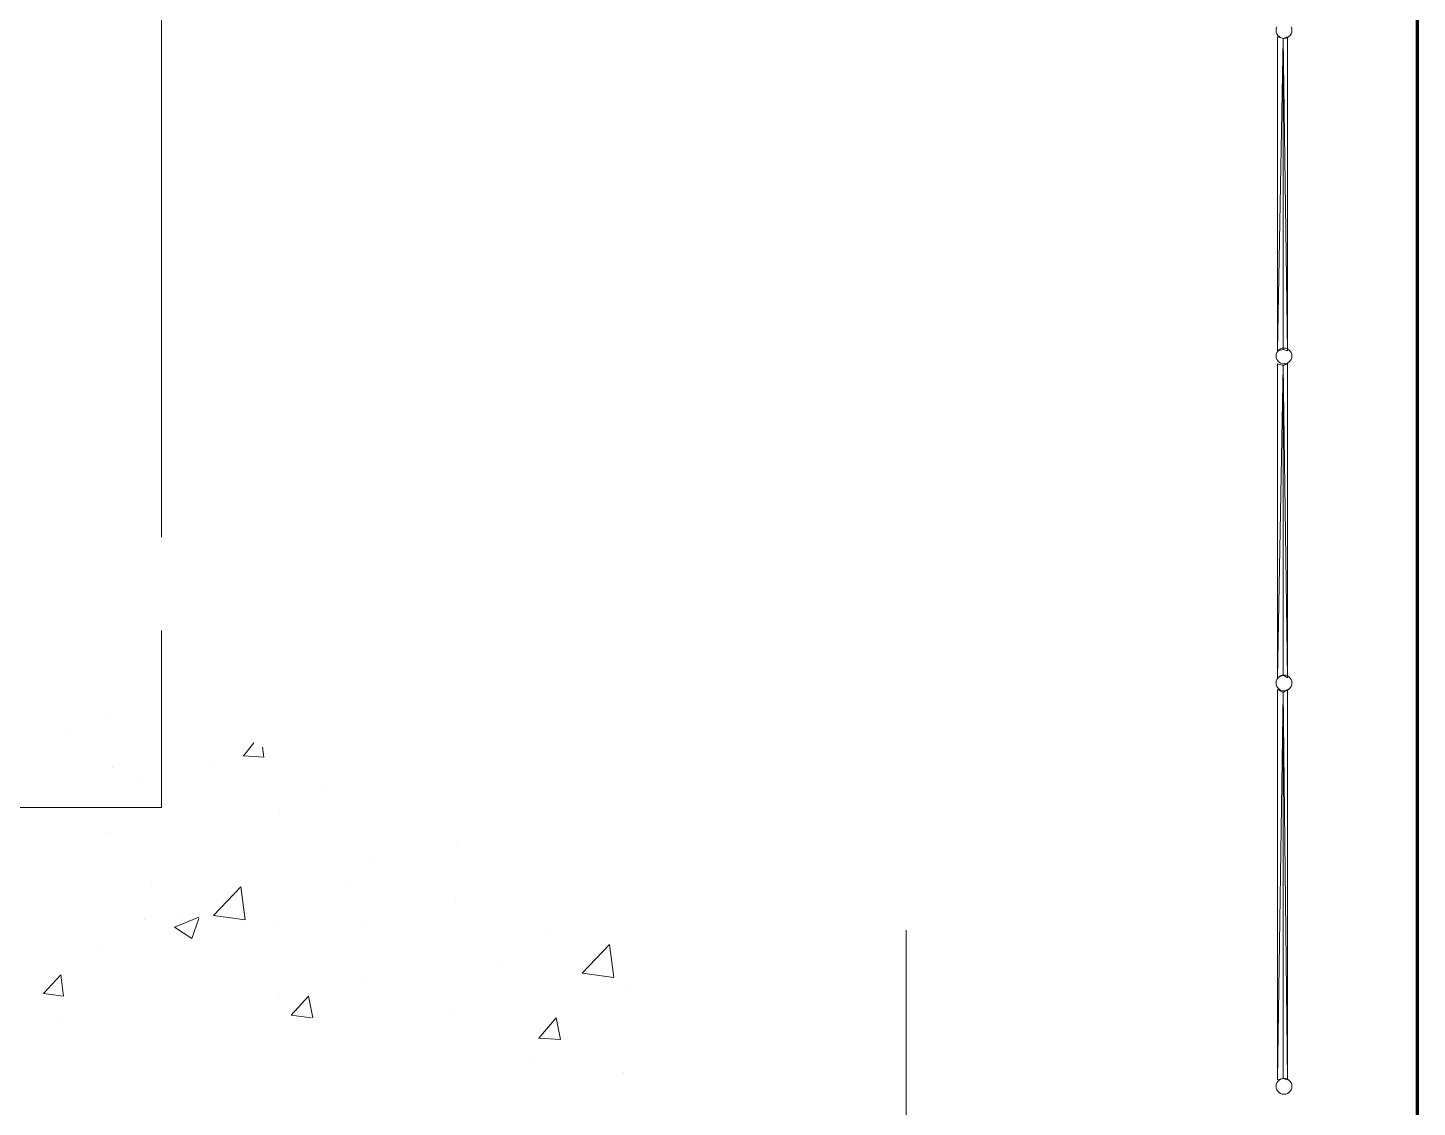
# Paper-space layout '03 Scan Locations' of a CAD drawing. Header units: millimetres. Extents: x 5 to 415, y 5 to 292.
# Drawn here: x 215.2 to 275, y 102 to 148.5 of the extents above; entities that cross this region are included whole.
import ezdxf

# ---------------------------------------------------------------- set-up
doc = ezdxf.new("R2010")
doc.units = ezdxf.units.MM
for name, color, linetype in [('EXISTING', 7, 'Continuous'), ('LOAD_BEARING_WALLS', 7, 'Continuous'), ('PROPOSED', 7, 'Continuous')]:
    doc.layers.add(name, color=color, linetype=linetype)

# ---------------------------------------------------------------- blocks, each defined once
blk = doc.blocks.new('SHEET_03')
at = {"layer": 'EXISTING', "color": 254, "linetype": 'Continuous', "lineweight": 30}
blk.add_line((275.046, 155.658), (275.046, 61.542), dxfattribs=at)
at = {"layer": 'EXISTING', "color": 254, "linetype": 'Continuous', "lineweight": 13}
for p, q in [((269.032, 148.094), (269.032, 134.578)), ((269.28, 148.032), (269.032, 148.094)), ((269.032, 134.578), (269.28, 148.032)), ((269.466, 148.094), (269.28, 148.032)), ((269.28, 148.032), (269.28, 134.64)), ((269.466, 134.578), (269.28, 148.032)), ((269.28, 148.032), (269.466, 134.578)), ((269.466, 134.578), (269.466, 148.094)), ((269.28, 134.64), (269.032, 134.578)), ((269.28, 134.64), (269.466, 134.578)), ((269.032, 134.02), (269.032, 120.504)), ((269.28, 133.958), (269.032, 134.02)), ((269.466, 134.02), (269.28, 133.958)), ((269.466, 120.504), (269.466, 134.02)), ((269.032, 120.504), (269.28, 133.958)), ((269.28, 133.958), (269.28, 120.628)), ((269.466, 120.504), (269.28, 133.958)), ((269.28, 133.958), (269.466, 120.504)), ((269.28, 120.628), (269.032, 120.504)), ((269.28, 120.628), (269.466, 120.504)), ((269.032, 120.008), (269.032, 103.206)), ((269.28, 119.884), (269.032, 120.008)), ((269.032, 103.206), (269.28, 119.884)), ((269.466, 120.008), (269.28, 119.884)), ((269.28, 119.884), (269.28, 103.268)), ((269.466, 103.206), (269.28, 119.884)), ((269.28, 119.884), (269.466, 103.206)), ((269.466, 103.206), (269.466, 120.008)), ((218.75, 118.83), (218.75, 118.83)), ((216.89, 118.148), (216.89, 118.148)), ((224.516, 117.156), (224.95, 117.714)), ((224.516, 117.404), (224.516, 117.404)), ((225.384, 117.094), (225.322, 117.528)), ((218.874, 116.66), (218.874, 116.66)), ((223.214, 116.784), (223.214, 116.784)), ((224.516, 117.156), (225.384, 117.094)), ((219.99, 116.164), (219.99, 116.164)), ((227.988, 115.854), (227.988, 115.854)), ((226.066, 114.8), (226.066, 114.8)), ((218.564, 113.87), (218.564, 113.87)), ((233.692, 113.25), (233.692, 113.25)), ((229.972, 112.816), (229.972, 112.816)), ((220.548, 111.576), (220.548, 111.576)), ((223.214, 110.274), (224.392, 111.514)), ((224.578, 110.088), (224.392, 111.514)), ((228.918, 111.576), (228.918, 111.576)), ((233.63, 111.018), (233.63, 111.018)), ((220.238, 110.088), (220.238, 110.088)), ((221.54, 109.778), (222.594, 110.212)), ((221.85, 110.274), (221.85, 110.274)), ((222.284, 109.282), (222.594, 110.15)), ((223.214, 110.274), (224.578, 110.088)), ((221.54, 109.778), (222.284, 109.282)), ((225.88, 109.902), (225.88, 109.902)), ((229.786, 109.964), (229.786, 109.964)), ((237.722, 109.592), (237.722, 109.592)), ((253.036, 74.004), (253.036, 109.654)), ((218.378, 108.91), (218.378, 108.91)), ((239.086, 107.794), (240.264, 109.034)), ((240.45, 107.608), (240.264, 109.034)), ((215.898, 106.926), (216.642, 107.732)), ((216.766, 106.802), (216.642, 107.732)), ((235.428, 108.166), (235.428, 108.166)), ((239.086, 107.794), (240.45, 107.608)), ((229.786, 107.422), (229.786, 107.422)), ((241.07, 107.112), (241.07, 107.112)), ((215.898, 106.926), (216.766, 106.802)), ((226.066, 106.926), (226.066, 106.926)), ((226.562, 105.996), (227.306, 106.802)), ((227.492, 105.872), (227.306, 106.802)), ((226.562, 105.996), (227.43, 105.872)), ((233.444, 106.058), (233.444, 106.058)), ((216.642, 105.686), (216.642, 105.686)), ((237.226, 105.004), (237.97, 105.872)), ((238.156, 104.942), (237.97, 105.872)), ((237.226, 105.004), (238.156, 104.942)), ((236.978, 104.198), (236.978, 104.198)), ((240.884, 103.516), (240.884, 103.516)), ((269.28, 103.268), (269.032, 103.206)), ((269.28, 103.268), (269.466, 103.206))]:
    blk.add_line(p, q, dxfattribs=at)
at = {"layer": 'LOAD_BEARING_WALLS', "color": 7, "linetype": 'Continuous', "lineweight": 70}
blk.add_line((275.046, 155.658), (275.046, 61.542), dxfattribs=at)
at = {"layer": 'PROPOSED', "color": 250, "linetype": 'Continuous', "lineweight": 13}
for p, q in [((220.982, 126.57), (220.982, 167.81)), ((220.982, 167.81), (220.982, 126.57)), ((268.979, 148.451), (268.97, 148.373)), ((268.97, 148.373), (268.979, 148.295)), ((269.005, 148.523), (268.979, 148.451)), ((269.643, 148.451), (269.617, 148.523)), ((269.652, 148.373), (269.643, 148.451)), ((269.643, 148.295), (269.652, 148.373)), ((268.979, 148.295), (269.005, 148.223)), ((269.005, 148.223), (269.045, 148.16)), ((269.045, 148.16), (269.098, 148.107)), ((269.098, 148.107), (269.161, 148.067)), ((269.161, 148.067), (269.233, 148.041)), ((269.233, 148.041), (269.311, 148.032)), ((269.311, 148.032), (269.389, 148.041)), ((269.389, 148.041), (269.461, 148.067)), ((269.461, 148.067), (269.524, 148.107)), ((269.524, 148.107), (269.577, 148.16)), ((269.577, 148.16), (269.617, 148.223)), ((269.617, 148.223), (269.643, 148.295)), ((269.032, 134.578), (269.28, 134.64)), ((269.098, 134.627), (269.045, 134.574)), ((269.161, 134.667), (269.098, 134.627)), ((269.233, 134.693), (269.161, 134.667)), ((269.311, 134.702), (269.233, 134.693)), ((269.389, 134.693), (269.311, 134.702)), ((269.461, 134.667), (269.389, 134.693)), ((269.524, 134.627), (269.461, 134.667)), ((269.577, 134.574), (269.524, 134.627)), ((268.979, 134.439), (268.97, 134.361)), ((268.97, 134.361), (268.979, 134.283)), ((269.005, 134.511), (268.979, 134.439)), ((268.979, 134.283), (269.005, 134.211)), ((269.045, 134.574), (269.005, 134.511)), ((269.005, 134.211), (269.045, 134.148)), ((269.045, 134.148), (269.098, 134.095)), ((269.098, 134.095), (269.161, 134.055)), ((269.161, 134.055), (269.233, 134.029)), ((269.233, 134.029), (269.311, 134.02)), ((269.311, 134.02), (269.389, 134.029)), ((269.389, 134.029), (269.461, 134.055)), ((269.461, 134.055), (269.524, 134.095)), ((269.524, 134.095), (269.577, 134.148)), ((269.617, 134.511), (269.577, 134.574)), ((269.577, 134.148), (269.617, 134.211)), ((269.643, 134.439), (269.617, 134.511)), ((269.617, 134.211), (269.643, 134.283)), ((269.652, 134.361), (269.643, 134.439)), ((269.643, 134.283), (269.652, 134.361)), ((220.982, 114.924), (220.982, 122.548)), ((220.982, 122.548), (220.982, 114.924)), ((268.979, 120.365), (268.97, 120.287)), ((268.97, 120.287), (268.979, 120.209)), ((269.005, 120.437), (268.979, 120.365)), ((269.045, 120.5), (269.005, 120.437)), ((269.032, 120.504), (269.28, 120.628)), ((269.098, 120.553), (269.045, 120.5)), ((269.161, 120.593), (269.098, 120.553)), ((269.233, 120.619), (269.161, 120.593)), ((269.311, 120.628), (269.233, 120.619)), ((269.389, 120.619), (269.311, 120.628)), ((269.461, 120.593), (269.389, 120.619)), ((269.524, 120.553), (269.461, 120.593)), ((269.577, 120.5), (269.524, 120.553)), ((269.617, 120.437), (269.577, 120.5)), ((269.643, 120.365), (269.617, 120.437)), ((269.652, 120.287), (269.643, 120.365)), ((269.643, 120.209), (269.652, 120.287)), ((268.979, 120.209), (269.005, 120.137)), ((269.005, 120.137), (269.045, 120.074)), ((269.045, 120.074), (269.098, 120.021)), ((269.098, 120.021), (269.161, 119.981)), ((269.161, 119.981), (269.233, 119.955)), ((269.233, 119.955), (269.311, 119.946)), ((269.311, 119.946), (269.389, 119.955)), ((269.389, 119.955), (269.461, 119.981)), ((269.461, 119.981), (269.524, 120.021)), ((269.524, 120.021), (269.577, 120.074)), ((269.577, 120.074), (269.617, 120.137)), ((269.617, 120.137), (269.643, 120.209)), ((220.982, 114.924), (119.116, 114.924)), ((180, 114.924), (220.982, 114.924)), ((268.979, 103.005), (268.97, 102.927)), ((268.97, 102.927), (268.979, 102.849)), ((269.005, 103.077), (268.979, 103.005)), ((269.045, 103.14), (269.005, 103.077)), ((269.032, 103.206), (269.28, 103.268)), ((269.098, 103.193), (269.045, 103.14)), ((269.161, 103.233), (269.098, 103.193)), ((269.233, 103.259), (269.161, 103.233)), ((269.311, 103.268), (269.233, 103.259)), ((269.389, 103.259), (269.311, 103.268)), ((269.461, 103.233), (269.389, 103.259)), ((269.524, 103.193), (269.461, 103.233)), ((269.577, 103.14), (269.524, 103.193)), ((269.617, 103.077), (269.577, 103.14)), ((269.643, 103.005), (269.617, 103.077)), ((269.652, 102.927), (269.643, 103.005)), ((269.643, 102.849), (269.652, 102.927)), ((268.979, 102.849), (269.005, 102.777)), ((269.005, 102.777), (269.045, 102.714)), ((269.045, 102.714), (269.098, 102.661)), ((269.098, 102.661), (269.161, 102.621)), ((269.161, 102.621), (269.233, 102.595)), ((269.233, 102.595), (269.311, 102.586)), ((269.311, 102.586), (269.389, 102.595)), ((269.389, 102.595), (269.461, 102.621)), ((269.461, 102.621), (269.524, 102.661)), ((269.524, 102.661), (269.577, 102.714)), ((269.577, 102.714), (269.617, 102.777)), ((269.617, 102.777), (269.643, 102.849))]:
    blk.add_line(p, q, dxfattribs=at)

psp = doc.layouts.new('03 Scan Locations')

# ---------------------------------------------------------------- block references
psp.add_blockref('SHEET_03', (0, 0))

doc.saveas('drawing.dxf')
